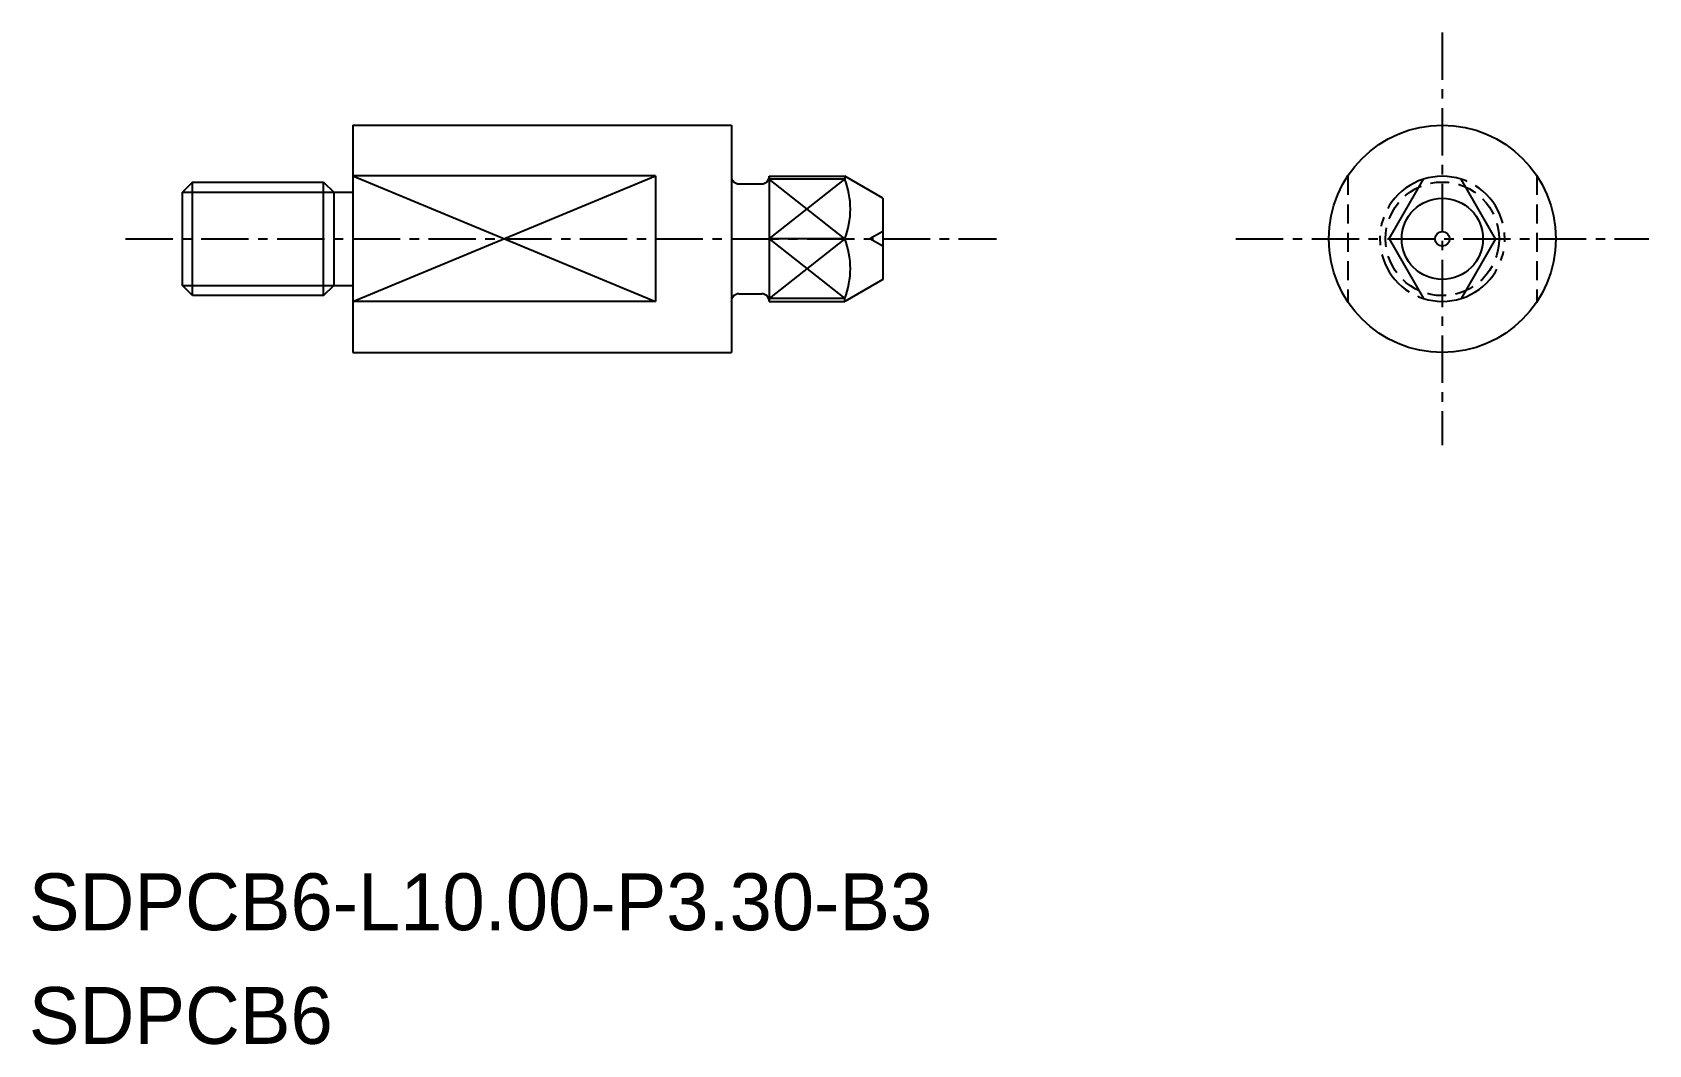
# Model space of a CAD drawing. Extents: x -1328.4 to -1285.7, y -450 to -423.2.
import ezdxf

# ---------------------------------------------------------------- set-up
doc = ezdxf.new("R2010")
doc.units = 0
for name, pattern in [('CENTER', [2, 1.25, -0.25, 0.25, -0.25]), ('DASHED', [0.75, 0.5, -0.25]), ('PHANTOM', [2.5, 1.25, -0.25, 0.25, -0.25, 0.25, -0.25])]:
    doc.linetypes.add(name, pattern=pattern)
doc.layers.get('0').update_dxf_attribs({"linetype": 'CONTINUOUS'})
doc.layers.add('CENTER', color=1, linetype='CENTER')

msp = doc.modelspace()

# ---------------------------------------------------------------- linework, layer by layer
for p, q in [((-1319.903, -425.698), (-1319.903, -431.698)), ((-1309.903, -425.698), (-1309.903, -431.698)), ((-1311.903, -427.039), (-1319.903, -427.039)), ((-1311.903, -427.039), (-1311.903, -430.356)), ((-1308.903, -427.048), (-1308.903, -430.348)), ((-1306.903, -427.125), (-1308.903, -427.125)), ((-1305.903, -427.625), (-1306.903, -427.048)), ((-1320.403, -427.468), (-1319.903, -427.468)), ((-1306.903, -428.698), (-1308.903, -428.698)), ((-1305.903, -429.77), (-1306.903, -430.348)), ((-1320.403, -429.927), (-1319.903, -429.927)), ((-1306.903, -430.27), (-1308.903, -430.27)), ((-1311.903, -430.356), (-1319.903, -430.356))]:
    msp.add_line(p, q)
at = {"color": 7, "linetype": 'CONTINUOUS'}
for p, q in [((-1319.903, -425.698), (-1309.903, -425.698)), ((-1324.133, -427.198), (-1324.403, -427.468)), ((-1324.133, -430.198), (-1324.133, -427.198)), ((-1324.133, -427.198), (-1320.674, -427.198)), ((-1320.674, -430.198), (-1320.674, -427.198)), ((-1320.674, -427.198), (-1320.403, -427.468)), ((-1309.903, -427.038), (-1309.903, -427.048)), ((-1309.703, -427.248), (-1309.103, -427.248)), ((-1308.903, -427.048), (-1308.903, -427.048)), ((-1308.903, -427.048), (-1306.903, -427.048)), ((-1292.533, -428.698), (-1291.625, -427.125)), ((-1289.717, -428.698), (-1290.625, -427.125)), ((-1324.403, -429.927), (-1324.403, -427.468)), ((-1320.403, -427.468), (-1320.403, -429.927)), ((-1292.533, -428.698), (-1291.625, -430.27)), ((-1289.717, -428.698), (-1290.625, -430.27)), ((-1324.133, -430.198), (-1324.403, -429.927)), ((-1320.674, -430.198), (-1324.133, -430.198)), ((-1320.674, -430.198), (-1320.403, -429.927)), ((-1309.703, -430.148), (-1309.103, -430.148)), ((-1309.903, -430.358), (-1309.903, -430.348)), ((-1308.903, -430.348), (-1306.903, -430.348)), ((-1308.903, -430.348), (-1308.903, -430.348)), ((-1319.903, -431.698), (-1309.903, -431.698))]:
    msp.add_line(p, q, dxfattribs=at)
at = {"color": 3}
for p, q in [((-1319.903, -427.039), (-1311.903, -430.356)), ((-1319.903, -430.356), (-1311.903, -427.039)), ((-1306.903, -428.698), (-1308.903, -427.125)), ((-1308.903, -428.698), (-1306.903, -427.125)), ((-1305.903, -428.506), (-1306.242, -428.698)), ((-1308.903, -428.698), (-1306.903, -430.27)), ((-1306.903, -428.698), (-1308.903, -430.27)), ((-1305.903, -428.89), (-1306.242, -428.698))]:
    msp.add_line(p, q, dxfattribs=at)
at = {"linetype": 'CONTINUOUS'}
for p, q in [((-1306.903, -427.048), (-1306.903, -427.125)), ((-1305.903, -427.625), (-1305.903, -429.77)), ((-1306.903, -430.348), (-1306.903, -430.27))]:
    msp.add_line(p, q, dxfattribs=at)
at = {"color": 3, "linetype": 'DASHED'}
for p, q in [((-1293.625, -427.039), (-1293.625, -430.356)), ((-1288.625, -427.039), (-1288.625, -430.356))]:
    msp.add_line(p, q, dxfattribs=at)
at = {"color": 3, "linetype": 'CONTINUOUS'}
for p, q in [((-1324.403, -427.468), (-1320.403, -427.468)), ((-1324.403, -429.927), (-1320.403, -429.927))]:
    msp.add_line(p, q, dxfattribs=at)
at = {"linetype": 'CONTINUOUS'}
msp.add_circle((-1291.125, -428.698), 3, dxfattribs=at)
at = {"color": 3, "linetype": 'DASHED'}
msp.add_circle((-1291.125, -428.698), 1.5, dxfattribs=at)
for radius in [1.073, 0.192]:
    msp.add_circle((-1291.125, -428.698), radius)
at = {"color": 7, "linetype": 'CONTINUOUS'}
for centre, start, end in [((-1309.703, -427.048), 180, 270), ((-1309.103, -427.048), 270, 0), ((-1309.703, -430.348), 90, 180), ((-1309.103, -430.348), 0, 90)]:
    msp.add_arc(centre, 0.2, start, end, dxfattribs=at)
for centre in [(-1309.003, -427.911), (-1309.003, -429.484)]:
    msp.add_arc(centre, 2.242, 339.474, 20.526)
at = {"color": 3, "linetype": 'PHANTOM'}
for start, end in [(107.6397, 252.3603), (287.6397, 72.3603)]:
    msp.add_arc((-1291.125, -428.698), 1.65, start, end, dxfattribs=at)
at = {"linetype": 'CONTINUOUS'}
for start, end in [(72.3603, 107.6397), (252.3603, 287.6397)]:
    msp.add_arc((-1291.125, -428.698), 1.65, start, end, dxfattribs=at)
at = {"layer": 'CENTER', "color": 1, "linetype": 'CENTER'}
for p, q in [((-1291.125, -423.248), (-1291.125, -434.148)), ((-1325.903, -428.698), (-1302.903, -428.698)), ((-1296.575, -428.698), (-1285.675, -428.698))]:
    msp.add_line(p, q, dxfattribs=at)

# ---------------------------------------------------------------- texts
for s, p in [('SDPCB6-L10.00-P3.30-B3 ', (-1328.458, -446.947)), ('SDPCB6', (-1328.458, -449.947))]:
    msp.add_text(s, height=1.5).set_placement(p)

doc.saveas('drawing.dxf')
